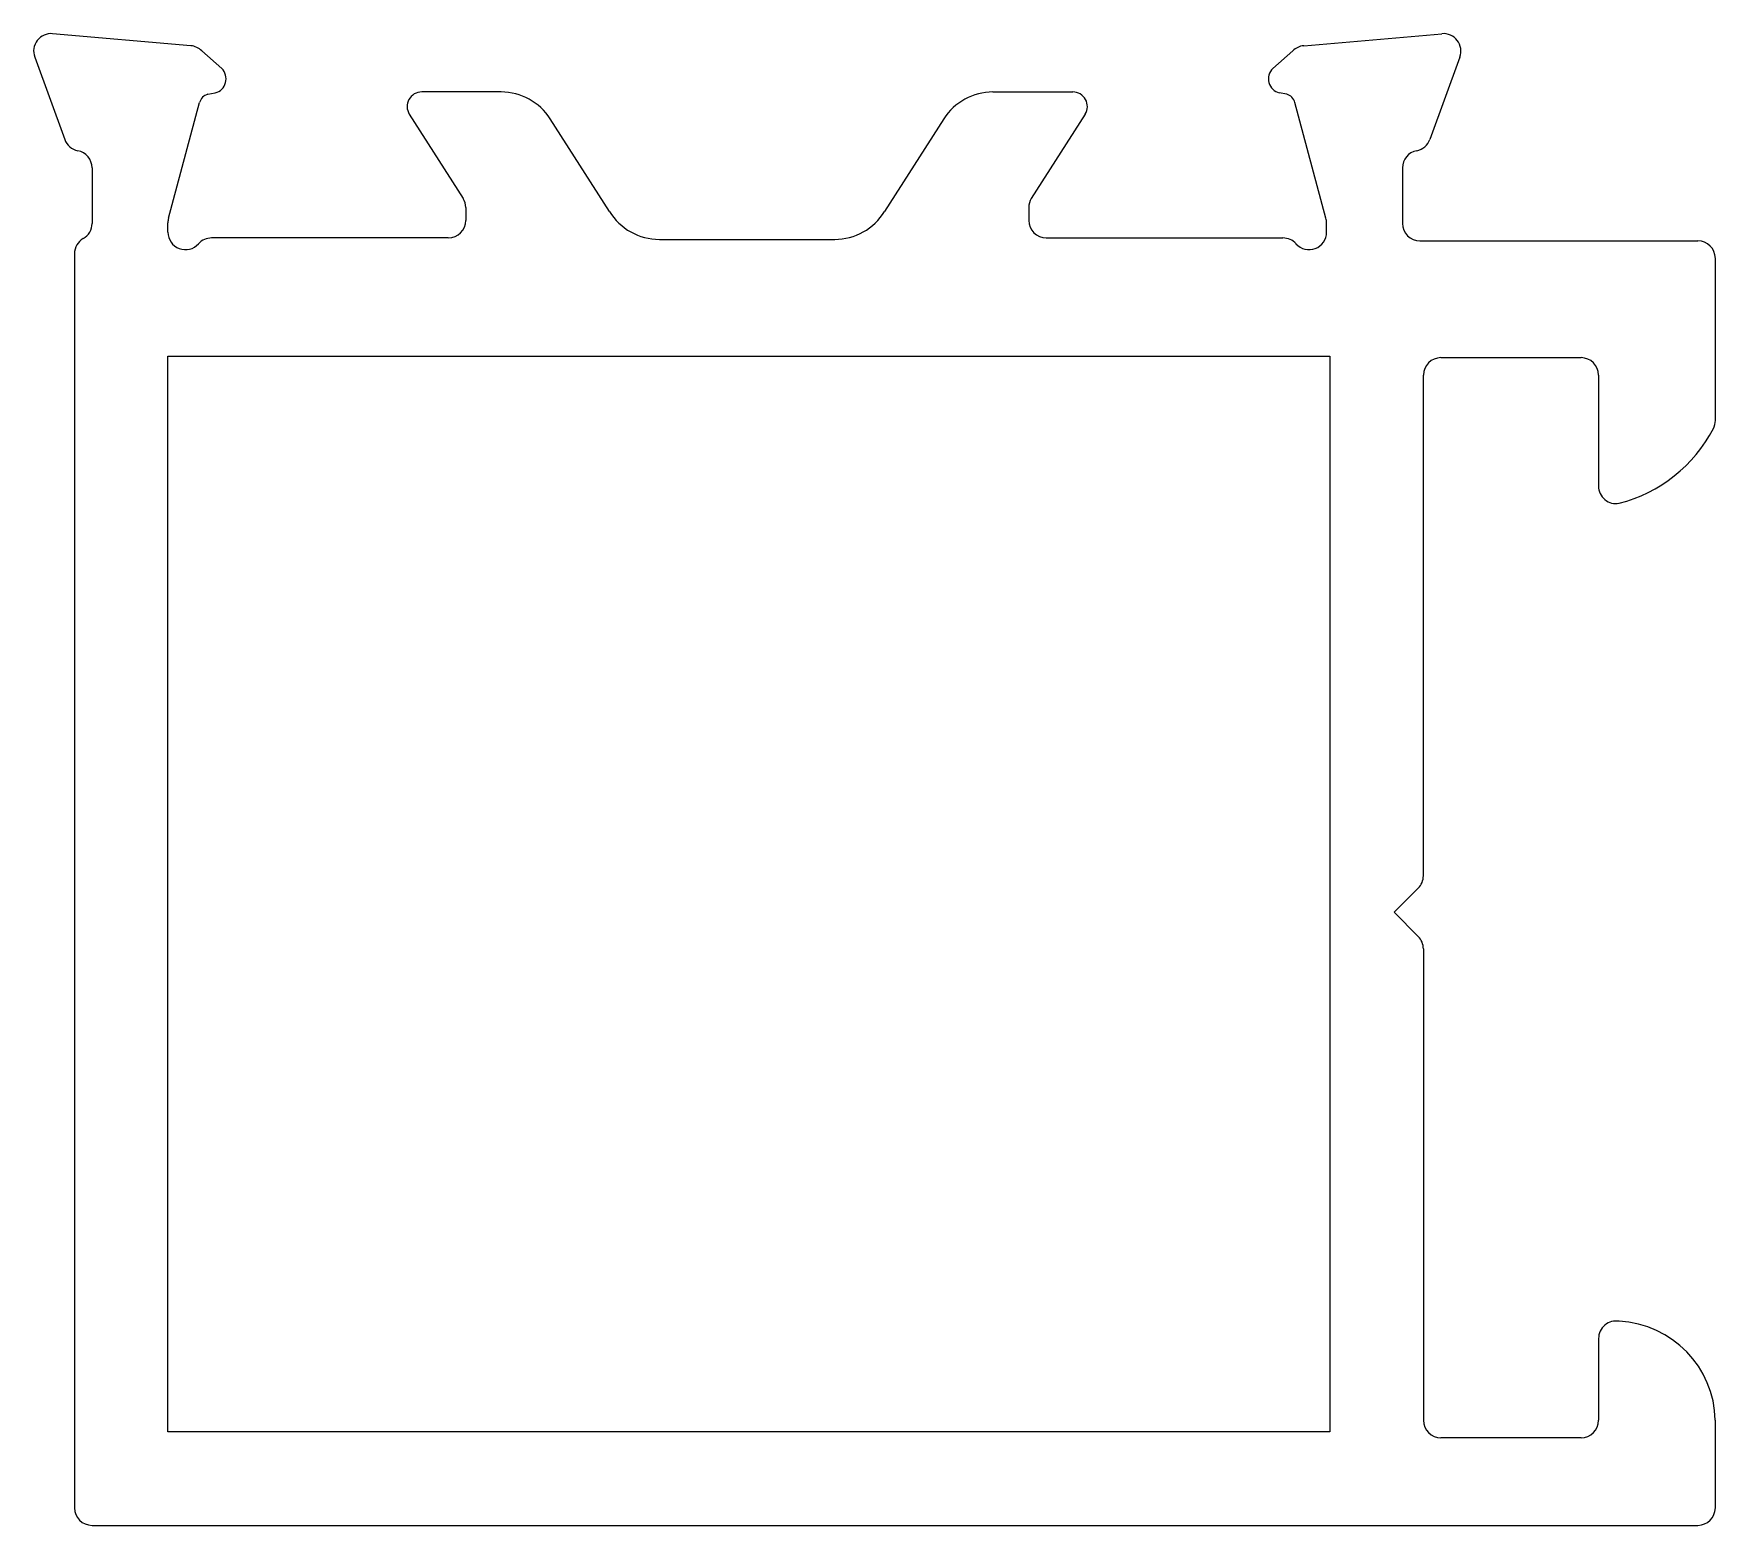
# Model space of a CAD drawing. Extents: x 1507 to 1535.8, y 1752.6 to 1778.2.
import ezdxf

# ---------------------------------------------------------------- set-up
doc = ezdxf.new("R2010")
doc.units = 0
doc.layers.get('0').update_dxf_attribs({"linetype": 'CONTINUOUS'})

msp = doc.modelspace()

# ---------------------------------------------------------------- linework, layer by layer
at = {"color": 0}
for p, q in [((1509.65, 1777.964), (1507.284, 1778.171)), ((1528.708, 1777.964), (1531.074, 1778.171)), ((1510.181, 1777.574), (1509.836, 1777.877)), ((1528.177, 1777.574), (1528.522, 1777.877)), ((1506.976, 1777.769), (1507.49, 1776.358)), ((1531.382, 1777.769), (1530.868, 1776.358)), ((1509.268, 1775.01), (1509.8, 1776.992)), ((1509.941, 1777.133), (1510.069, 1777.156)), ((1514.964, 1777.172), (1513.604, 1777.172)), ((1523.387, 1777.172), (1524.754, 1777.172)), ((1528.417, 1777.133), (1528.289, 1777.156)), ((1529.09, 1775.01), (1528.559, 1776.992)), ((1513.391, 1776.791), (1514.314, 1775.349)), ((1516.82, 1775.126), (1515.806, 1776.711)), ((1522.544, 1776.711), (1521.531, 1775.126)), ((1524.967, 1776.791), (1524.044, 1775.349)), ((1507.958, 1775.872), (1507.958, 1774.922)), ((1530.4, 1775.872), (1530.4, 1774.922)), ((1514.358, 1775.193), (1514.358, 1774.972)), ((1524, 1775.193), (1524, 1774.972)), ((1509.258, 1774.772), (1509.258, 1774.932)), ((1514.058, 1774.672), (1510.005, 1774.672)), ((1524.3, 1774.672), (1528.353, 1774.672)), ((1529.1, 1774.772), (1529.1, 1774.932)), ((1507.658, 1774.402), (1507.658, 1752.922)), ((1517.674, 1774.647), (1520.677, 1774.647)), ((1530.7, 1774.622), (1535.458, 1774.622)), ((1535.758, 1771.546), (1535.758, 1774.322)), ((1509.258, 1772.647), (1529.158, 1772.647)), ((1509.258, 1754.222), (1509.258, 1772.647)), ((1529.158, 1772.647), (1529.158, 1754.222)), ((1531.058, 1772.622), (1533.458, 1772.622)), ((1530.758, 1763.746), (1530.758, 1772.322)), ((1533.758, 1772.322), (1533.758, 1770.422)), ((1530.258, 1763.122), (1530.67, 1763.534)), ((1530.67, 1762.71), (1530.258, 1763.122)), ((1530.758, 1762.497), (1530.758, 1754.422)), ((1533.758, 1755.822), (1533.758, 1754.422)), ((1529.158, 1754.222), (1509.258, 1754.222)), ((1535.758, 1752.922), (1535.758, 1754.422)), ((1533.458, 1754.122), (1531.058, 1754.122)), ((1507.958, 1752.622), (1535.458, 1752.622))]:
    msp.add_line(p, q, dxfattribs=at)
for centre, radius, start, end in [((1507.258, 1777.872), 0.3, 85, 200), ((1531.1, 1777.872), 0.3, 340, 95), ((1509.624, 1777.665), 0.3, 45, 85), ((1528.734, 1777.665), 0.3, 95, 135), ((1510.004, 1777.398), 0.25, 285, 45), ((1528.354, 1777.398), 0.25, 135, 255), ((1509.993, 1776.94), 0.2, 105, 165), ((1513.604, 1776.922), 0.25, 90, 211.3955), ((1514.964, 1776.172), 1, 32.6037, 90), ((1523.387, 1776.172), 1, 90, 147.3963), ((1524.754, 1776.922), 0.25, 328.6045, 90), ((1528.366, 1776.94), 0.2, 15, 75), ((1507.772, 1776.461), 0.3, 200, 259.0957), ((1507.658, 1775.872), 0.3, 360, 79.0957), ((1530.7, 1775.872), 0.3, 100.9043, 180), ((1530.587, 1776.461), 0.3, 280.9043, 340), ((1514.058, 1775.193), 0.3, 0, 31.3955), ((1524.3, 1775.193), 0.3, 148.6045, 180), ((1509.558, 1774.932), 0.3, 165, 180), ((1514.058, 1774.972), 0.3, 270, 0), ((1517.674, 1775.647), 1, 211.4, 270), ((1520.677, 1775.647), 1, 270, 328.6), ((1524.3, 1774.972), 0.3, 180, 270), ((1528.8, 1774.932), 0.3, 0, 15), ((1507.958, 1774.402), 0.3, 120, 180), ((1507.658, 1774.922), 0.3, 300, 0), ((1509.558, 1774.772), 0.3, 180, 318.1897), ((1510.005, 1774.372), 0.3, 90, 138.1897), ((1528.353, 1774.372), 0.3, 41.8103, 90), ((1528.8, 1774.772), 0.3, 221.8103, 360), ((1530.7, 1774.922), 0.3, 180, 270), ((1535.458, 1774.322), 0.3, 0, 90), ((1531.058, 1772.322), 0.3, 90, 180), ((1533.458, 1772.322), 0.3, 0, 90), ((1535.458, 1771.546), 0.3, 332.3516, 0), ((1533.474, 1772.586), 2.54, 284.5345, 332.3516), ((1534.056, 1770.42), 0.298, 179.5728, 280.5914), ((1530.458, 1763.746), 0.3, 315, 0), ((1530.458, 1762.497), 0.3, 360, 45), ((1534.058, 1755.822), 0.3, 79.8358, 180), ((1534.027, 1754.388), 1.731, 1.1281, 87.2184), ((1531.058, 1754.422), 0.3, 180, 270), ((1533.458, 1754.422), 0.3, 270, 0), ((1507.958, 1752.922), 0.3, 180, 270), ((1535.458, 1752.922), 0.3, 270, 0)]:
    msp.add_arc(centre, radius, start, end, dxfattribs=at)

doc.saveas('drawing.dxf')
